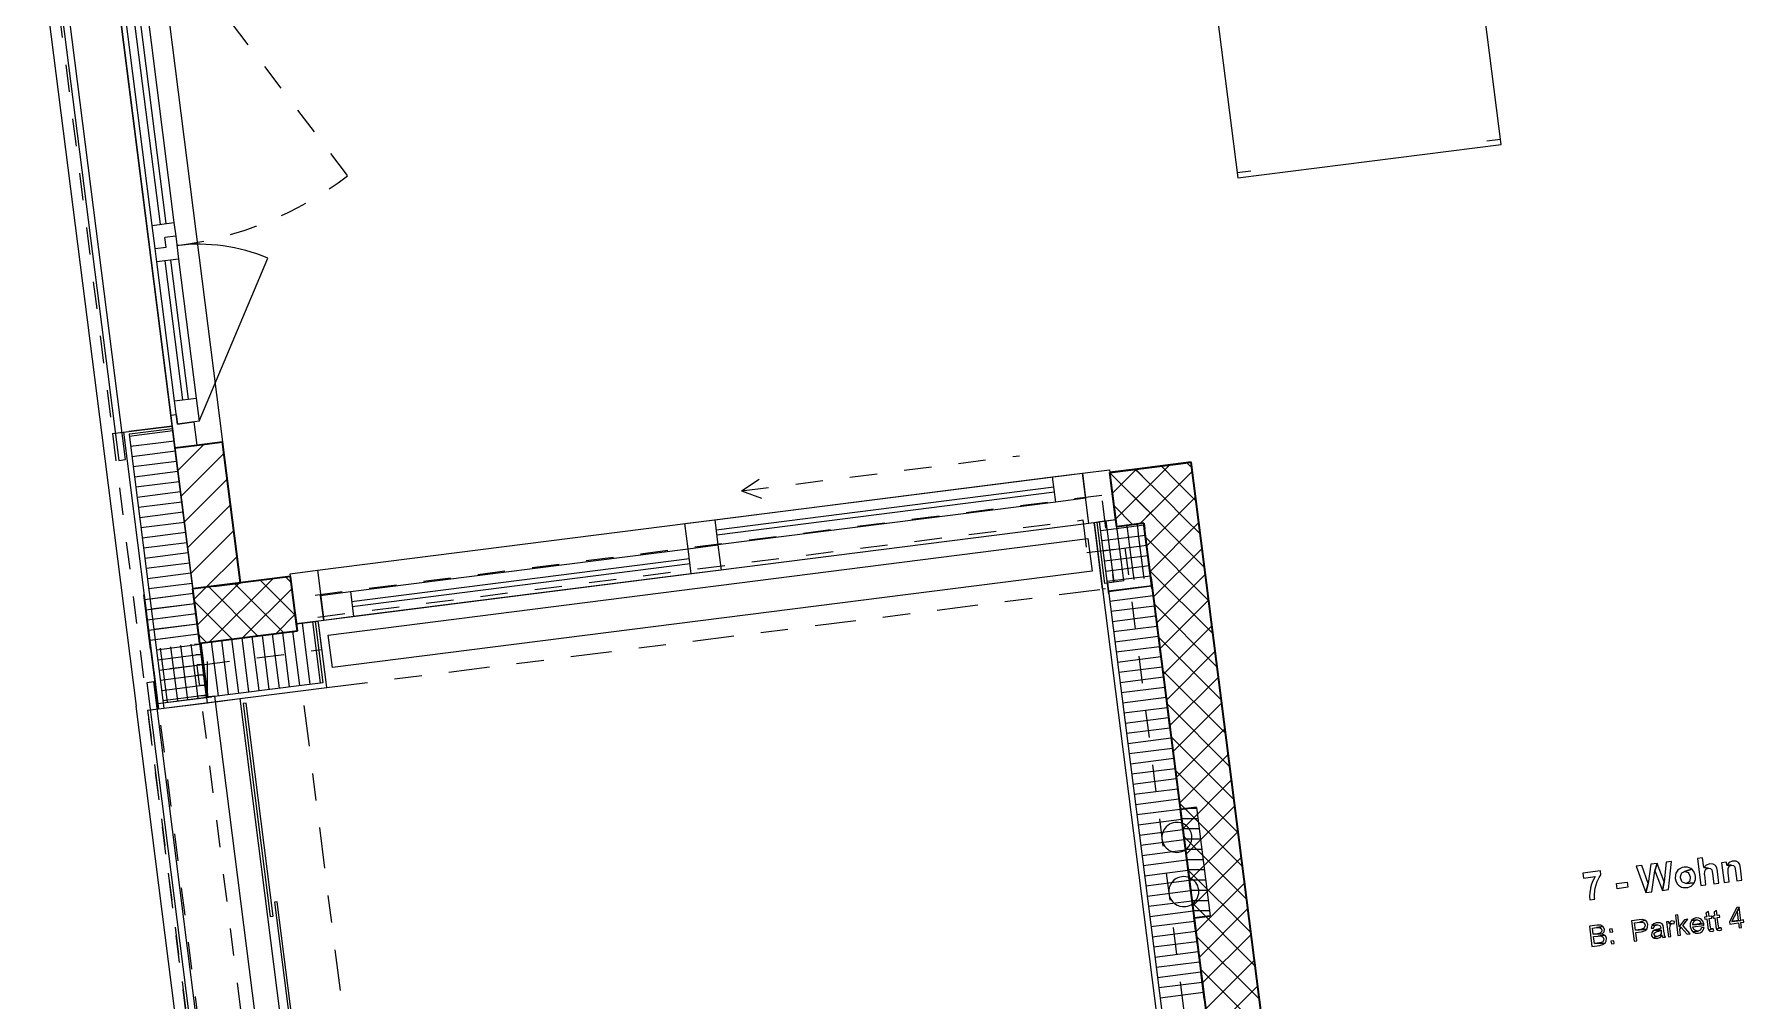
# Model space of a CAD drawing. Header units: metres. Extents: x 2713679.5 to 2713747.3, y 1226017.1 to 1226104.2.
# Drawn here: x 2713680.84 to 2713687.09, y 1226078.71 to 1226082.25 of the extents above; entities that cross this region are included whole.
import ezdxf

# ---------------------------------------------------------------- set-up
doc = ezdxf.new("R2010")
doc.units = ezdxf.units.M
doc.header["$MEASUREMENT"] = 0
doc.linetypes.add('Strich 2_1mm', pattern=[0.15, 0.1, -0.05])
doc.linetypes.add('Strichpunkt 3_1_1mm Achsen', pattern=[0.25, 0.15, -0.05, 0, -0.05])
doc.layers.add('plangrafiken', color=251, linetype='Continuous')
doc.layers.add('waende_stuetzen', color=250, linetype='Continuous')
doc.layers.add('texte', color=7, linetype='Continuous', true_color=0x000000)

msp = doc.modelspace()

# ---------------------------------------------------------------- linework, layer by layer
at = {"layer": 'plangrafiken', "color": 7, "linetype": 'Continuous', "lineweight": 13}
for p, q in [((2713686.2033, 1226081.842), (2713685.9301, 1226083.9947)), ((2713684.9678, 1226083.8726), (2713685.241, 1226081.7199)), ((2713680.8766, 1226082.8292), (2713681.1485, 1226080.6864)), ((2713681.1733, 1226080.6896), (2713680.9014, 1226082.8324)), ((2713685.241, 1226081.7199), (2713686.2033, 1226081.842)), ((2713686.1511, 1226081.8555), (2713686.2007, 1226081.8618)), ((2713685.2385, 1226081.7397), (2713685.2881, 1226081.746)), ((2713681.1485, 1226080.6864), (2713681.1733, 1226080.6896)), ((2713681.915, 1226080.0478), (2713684.6927, 1226080.4003)), ((2713684.6927, 1226080.4003), (2713684.7078, 1226080.2813)), ((2713684.7078, 1226080.2813), (2713681.9301, 1226079.9288)), ((2713681.9301, 1226079.9288), (2713681.915, 1226080.0478)), ((2713681.4253, 1226080.0146), (2713681.4455, 1226080.0146)), ((2713681.4301, 1226079.9771), (2713681.4502, 1226079.9771)), ((2713681.4348, 1226079.9396), (2713681.455, 1226079.9396)), ((2713681.4396, 1226079.9021), (2713681.4597, 1226079.9021)), ((2713681.4736, 1226079.8205), (2713681.4736, 1226079.9515)), ((2713681.2766, 1226079.8761), (2713681.2518, 1226079.8729)), ((2713681.2518, 1226079.8729), (2713681.9845, 1226074.0992)), ((2713682.0061, 1226074.1272), (2713681.2766, 1226079.8761)), ((2713681.4443, 1226079.8646), (2713681.4645, 1226079.8646)), ((2713681.4491, 1226079.8271), (2713681.4693, 1226079.8271)), ((2713681.5024, 1226079.8039), (2713681.5917, 1226079.8153)), ((2713681.5917, 1226079.8153), (2713682.2709, 1226074.4632)), ((2713685.067, 1226079.4146), (2713685.09, 1226079.4146)), ((2713685.0343, 1226079.3771), (2713685.0948, 1226079.3771)), ((2713685.039, 1226079.3396), (2713685.0995, 1226079.3396)), ((2713685.0438, 1226079.3021), (2713685.1043, 1226079.3021)), ((2713685.0486, 1226079.2646), (2713685.109, 1226079.2646)), ((2713685.0533, 1226079.2271), (2713685.1138, 1226079.2271)), ((2713685.0581, 1226079.1896), (2713685.1186, 1226079.1896)), ((2713685.0628, 1226079.1521), (2713685.1233, 1226079.1521)), ((2713685.0676, 1226079.1146), (2713685.1281, 1226079.1146)), ((2713685.0724, 1226079.0771), (2713685.1328, 1226079.0771)), ((2713685.0771, 1226079.0396), (2713685.1376, 1226079.0396))]:
    msp.add_line(p, q, dxfattribs=at)
at = {"layer": 'plangrafiken', "color": 7, "linetype": 'Continuous', "lineweight": 18}
for p, q in [((2713681.2415, 1226080.1919), (2713681.2696, 1226079.9705)), ((2713681.4702, 1226079.82), (2713681.445, 1226080.0184)), ((2713681.2941, 1226079.7775), (2713681.49, 1226079.8024)), ((2713681.3114, 1226079.7999), (2713681.4875, 1226079.8222)), ((2713685.0805, 1226079.0131), (2713685.0301, 1226079.4099)), ((2713685.0896, 1226079.4175), (2713685.14, 1226079.0207))]:
    msp.add_line(p, q, dxfattribs=at)
at = {"layer": 'plangrafiken', "color": 7, "linetype": 'Continuous', "lineweight": 35}
for p, q in [((2713681.445, 1226080.0184), (2713681.4648, 1226080.0209)), ((2713685.0896, 1226079.4175), (2713685.0301, 1226079.4099)), ((2713685.0805, 1226079.0131), (2713685.14, 1226079.0207))]:
    msp.add_line(p, q, dxfattribs=at)
at = {"layer": 'plangrafiken', "color": 7, "linetype": 'Strich 2_1mm', "lineweight": 13}
for p, q in [((2713681.4352, 1226079.9365), (2713681.2765, 1226079.9164)), ((2713681.2765, 1226079.9164), (2713682.0105, 1226074.1328)), ((2713682.149, 1226074.3117), (2713681.4352, 1226079.9365))]:
    msp.add_line(p, q, dxfattribs=at)
at = {"layer": 'plangrafiken', "color": 7, "linetype": 'Strichpunkt 3_1_1mm Achsen', "lineweight": 18}
msp.add_line((2713682.4122, 1226075.1767), (2713681.8199, 1226079.8442), dxfattribs=at)
at = {"layer": 'plangrafiken', "color": 7, "linetype": 'Continuous', "lineweight": 18}
for centre, start, end in [((2713685.0179, 1226079.3076), 97.23257, 277.23258), ((2713685.0179, 1226079.3076), 277.23258, 97.23257), ((2713685.0431, 1226079.1092), 97.23258, 277.23257), ((2713685.0431, 1226079.1092), 277.23257, 97.23258)]:
    msp.add_arc(centre, 0.055, start, end, dxfattribs=at)
at = {"layer": 'texte'}
for points in [[(2713686.774, 1226079.2118), (2713686.7507, 1226079.2094), (2713686.7409, 1226079.1384), (2713686.7324, 1226079.1054), (2713686.7544, 1226079.109), (2713686.7654, 1226079.1849)], [(2713686.774, 1226079.2118), (2713686.7654, 1226079.1849), (2713686.7935, 1226079.1139), (2713686.7997, 1226079.1445)], [(2713686.8266, 1226079.2191), (2713686.807, 1226079.2167), (2713686.7997, 1226079.1445), (2713686.7935, 1226079.1139), (2713686.8156, 1226079.1164)], [(2713686.9404, 1226079.2326), (2713686.922, 1226079.2302), (2713686.9343, 1226079.131), (2713686.9526, 1226079.1335), (2713686.9489, 1226079.1702), (2713686.9477, 1226079.1714), (2713686.9489, 1226079.1837), (2713686.9526, 1226079.191), (2713686.9612, 1226079.1947), (2713686.9453, 1226079.1971)], [(2713687.0272, 1226079.2167), (2713687.0089, 1226079.2143), (2713687.0187, 1226079.1421), (2713687.037, 1226079.1445), (2713687.0334, 1226079.1775), (2713687.0334, 1226079.1824), (2713687.0334, 1226079.1934), (2713687.037, 1226079.202), (2713687.0456, 1226079.2057), (2713687.0285, 1226079.2057)], [(2713687.0505, 1226079.2204), (2713687.048, 1226079.2204), (2713687.037, 1226079.2155), (2713687.0285, 1226079.2057), (2713687.0456, 1226079.2057), (2713687.0529, 1226079.2045), (2713687.0578, 1226079.1996), (2713687.0578, 1226079.1983), (2713687.0603, 1226079.1849), (2713687.0652, 1226079.1482), (2713687.0835, 1226079.1506), (2713687.0786, 1226079.1947), (2713687.0762, 1226079.2081), (2713687.0713, 1226079.2155), (2713687.0627, 1226079.2204)], [(2713686.5672, 1226079.1849), (2713686.5023, 1226079.1763), (2713686.5048, 1226079.158), (2713686.5476, 1226079.1641), (2713686.5451, 1226079.1592), (2713686.539, 1226079.1482), (2713686.5341, 1226079.1359), (2713686.5305, 1226079.1225), (2713686.5305, 1226079.1188), (2713686.528, 1226079.1054), (2713686.5268, 1226079.0919), (2713686.528, 1226079.0797), (2713686.5464, 1226079.0821), (2713686.5451, 1226079.0858), (2713686.5451, 1226079.098), (2713686.5464, 1226079.1127), (2713686.5476, 1226079.1213), (2713686.5513, 1226079.1335), (2713686.5549, 1226079.1457), (2713686.5562, 1226079.1482), (2713686.5623, 1226079.1604), (2713686.5684, 1226079.1702)], [(2713686.7177, 1226079.2045), (2713686.6969, 1226079.202), (2713686.7324, 1226079.1054), (2713686.7409, 1226079.1384)], [(2713686.8731, 1226079.1983), (2713686.8657, 1226079.1971), (2713686.8547, 1226079.191), (2713686.8498, 1226079.1873), (2713686.8425, 1226079.1763), (2713686.8413, 1226079.1702), (2713686.84, 1226079.1567), (2713686.8425, 1226079.1482), (2713686.8474, 1226079.1372), (2713686.8523, 1226079.1323), (2713686.8633, 1226079.1249), (2713686.8694, 1226079.1237), (2713686.8829, 1226079.1237), (2713686.8865, 1226079.1237), (2713686.8988, 1226079.1286), (2713686.9073, 1226079.1372), (2713686.9098, 1226079.1408), (2713686.8804, 1226079.1384), (2713686.8792, 1226079.1384), (2713686.867, 1226079.1433), (2713686.8645, 1226079.1457), (2713686.8596, 1226079.1592), (2713686.8596, 1226079.1641), (2713686.8633, 1226079.1751), (2713686.8645, 1226079.1775), (2713686.8743, 1226079.1824), (2713686.9012, 1226079.191), (2713686.8975, 1226079.1934), (2713686.8853, 1226079.1983)], [(2713686.9012, 1226079.191), (2713686.8743, 1226079.1824), (2713686.8767, 1226079.1824), (2713686.8878, 1226079.1788), (2713686.8902, 1226079.1751), (2713686.8951, 1226079.1629), (2713686.8951, 1226079.158), (2713686.8926, 1226079.1457), (2713686.8914, 1226079.1445), (2713686.8804, 1226079.1384), (2713686.9098, 1226079.1408), (2713686.9147, 1226079.1531), (2713686.9147, 1226079.1653), (2713686.9134, 1226079.1702), (2713686.9086, 1226079.1824)], [(2713686.9661, 1226079.2106), (2713686.9661, 1226079.2106), (2713686.9538, 1226079.2057), (2713686.9453, 1226079.1971), (2713686.9612, 1226079.1947), (2713686.9685, 1226079.1934), (2713686.9722, 1226079.1898), (2713686.9734, 1226079.1886), (2713686.9759, 1226079.1751), (2713686.9807, 1226079.1372), (2713686.9991, 1226079.1396), (2713686.9942, 1226079.1824), (2713686.9942, 1226079.1837), (2713686.9918, 1226079.1959), (2713686.9869, 1226079.2045), (2713686.9783, 1226079.2094)], [(2713686.6284, 1226079.12), (2713686.6259, 1226079.1384), (2713686.6638, 1226079.1433), (2713686.6663, 1226079.1249), (2713686.6284, 1226079.12)], [(2713686.8498, 1226079.0246), (2713686.8413, 1226079.0234), (2713686.8498, 1226078.9487), (2713686.8596, 1226078.95), (2713686.8572, 1226078.972), (2713686.8621, 1226078.9781), (2713686.8547, 1226078.9818)], [(2713686.9612, 1226079.0368), (2713686.9526, 1226079.0307), (2713686.9551, 1226079.0173), (2713686.9477, 1226079.016), (2713686.9489, 1226079.0087), (2713686.9551, 1226079.0099), (2713686.9599, 1226078.9793), (2713686.9599, 1226078.9769), (2713686.9624, 1226078.9683), (2713686.9746, 1226078.9732), (2713686.9722, 1226078.9732), (2713686.9697, 1226078.9744), (2713686.9685, 1226078.9793), (2713686.9648, 1226079.0111), (2713686.9734, 1226079.0124), (2713686.9734, 1226079.0197), (2713686.9636, 1226079.0185)], [(2713686.9905, 1226079.0405), (2713686.982, 1226079.0344), (2713686.9832, 1226079.0209), (2713686.9771, 1226079.0197), (2713686.9783, 1226079.0124), (2713686.9844, 1226079.0136), (2713686.9881, 1226078.983), (2713686.9881, 1226078.9805), (2713686.9905, 1226078.972), (2713687.004, 1226078.9769), (2713687.0003, 1226078.9769), (2713686.9991, 1226078.9781), (2713686.9979, 1226078.983), (2713686.993, 1226079.0148), (2713687.0028, 1226079.016), (2713687.0015, 1226079.0234), (2713686.993, 1226079.0221)], [(2713687.0737, 1226079.0527), (2713687.0652, 1226079.0515), (2713687.0383, 1226078.9989), (2713687.0395, 1226078.9903), (2713687.0713, 1226078.9952), (2713687.0737, 1226078.9769), (2713687.0823, 1226078.9781), (2713687.0799, 1226078.9965), (2713687.0909, 1226078.9977), (2713687.0896, 1226079.0062), (2713687.0799, 1226079.0038), (2713687.0468, 1226079.0001), (2713687.0664, 1226079.0368)], [(2713687.0737, 1226079.0527), (2713687.0664, 1226079.0368), (2713687.0701, 1226079.0038), (2713687.0468, 1226079.0001), (2713687.0799, 1226079.0038)], [(2713686.5549, 1226078.9867), (2713686.5268, 1226078.983), (2713686.5354, 1226078.9084), (2713686.5647, 1226078.912), (2713686.5672, 1226078.9132), (2713686.5757, 1226078.9157), (2713686.5843, 1226078.9206), (2713686.5451, 1226078.9194), (2713686.5415, 1226078.9451), (2713686.5586, 1226078.9463), (2713686.5819, 1226078.95), (2713686.5733, 1226078.9536), (2713686.5733, 1226078.9548), (2713686.5403, 1226078.9536), (2713686.5378, 1226078.9757), (2713686.5525, 1226078.9781), (2713686.577, 1226078.9818), (2713686.5684, 1226078.9867), (2713686.5647, 1226078.9867)], [(2713686.577, 1226078.9818), (2713686.5525, 1226078.9781), (2713686.5549, 1226078.9781), (2713686.5635, 1226078.9781), (2713686.5696, 1226078.9744), (2713686.5721, 1226078.9683), (2713686.5708, 1226078.9622), (2713686.566, 1226078.9573), (2713686.5562, 1226078.9548), (2713686.5403, 1226078.9536), (2713686.5733, 1226078.9548), (2713686.5806, 1226078.9622), (2713686.5819, 1226078.9708), (2713686.5819, 1226078.972), (2713686.577, 1226078.9805)], [(2713686.61, 1226078.9732), (2713686.6002, 1226078.972), (2713686.6014, 1226078.961), (2713686.6124, 1226078.9622)], [(2713686.7079, 1226079.0062), (2713686.6797, 1226079.0026), (2713686.6895, 1226078.9279), (2713686.6993, 1226078.9292), (2713686.6957, 1226078.9597), (2713686.7152, 1226078.9622), (2713686.7201, 1226078.9634), (2713686.7299, 1226078.9671), (2713686.736, 1226078.972), (2713686.6944, 1226078.9683), (2713686.6908, 1226078.9952), (2713686.7103, 1226078.9977), (2713686.7287, 1226079.005), (2713686.7287, 1226079.005), (2713686.7201, 1226079.0075), (2713686.7189, 1226079.0075)], [(2713686.7287, 1226079.005), (2713686.7103, 1226078.9977), (2713686.7189, 1226078.9977), (2713686.7262, 1226078.9952), (2713686.7299, 1226078.9867), (2713686.7299, 1226078.9854), (2713686.7262, 1226078.9769), (2713686.7238, 1226078.9744), (2713686.714, 1226078.9708), (2713686.6944, 1226078.9683), (2713686.736, 1226078.972), (2713686.7385, 1226078.9793), (2713686.7397, 1226078.9891), (2713686.7397, 1226078.9891), (2713686.736, 1226078.9989)], [(2713686.7544, 1226078.9854), (2713686.7544, 1226078.9854), (2713686.7519, 1226078.9757), (2713686.7605, 1226078.9757), (2713686.7642, 1226078.9842), (2713686.7642, 1226078.9842), (2713686.7727, 1226078.9879)], [(2713686.7642, 1226078.9683), (2713686.7581, 1226078.9646), (2713686.7544, 1226078.9585), (2713686.7532, 1226078.9512), (2713686.7532, 1226078.9475), (2713686.7593, 1226078.9402), (2713686.774, 1226078.9451), (2713686.7666, 1226078.9463), (2713686.7629, 1226078.9524), (2713686.7629, 1226078.9573), (2713686.7666, 1226078.9597), (2713686.774, 1226078.9634), (2713686.7801, 1226078.9646), (2713686.7886, 1226078.9683)], [(2713686.774, 1226078.9952), (2713686.7703, 1226078.9952), (2713686.7617, 1226078.9916), (2713686.7617, 1226078.9916), (2713686.7544, 1226078.9854), (2713686.7727, 1226078.9879), (2713686.7752, 1226078.9879), (2713686.7837, 1226078.9854), (2713686.7874, 1226078.9781), (2713686.7874, 1226078.9757), (2713686.7825, 1226078.9732), (2713686.7715, 1226078.9708), (2713686.7642, 1226078.9683), (2713686.7886, 1226078.9683), (2713686.7886, 1226078.9646), (2713686.7886, 1226078.9561), (2713686.7837, 1226078.9487), (2713686.7923, 1226078.9487), (2713686.7948, 1226078.9414), (2713686.8046, 1226078.9426), (2713686.8009, 1226078.9487), (2713686.8009, 1226078.9536), (2713686.7984, 1226078.9646), (2713686.7972, 1226078.9769), (2713686.796, 1226078.9854), (2713686.7923, 1226078.9916), (2713686.785, 1226078.9952), (2713686.7837, 1226078.9952)], [(2713686.8168, 1226078.9989), (2713686.8082, 1226078.9989), (2713686.8156, 1226078.9438), (2713686.8241, 1226078.9451), (2713686.8205, 1226078.9744), (2713686.8205, 1226078.9744), (2713686.8217, 1226078.9842), (2713686.8241, 1226078.9903), (2713686.829, 1226078.9928), (2713686.818, 1226078.9916)], [(2713686.8278, 1226079.0026), (2713686.8229, 1226079.0001), (2713686.818, 1226078.9916), (2713686.829, 1226078.9928), (2713686.8364, 1226078.9916), (2713686.8376, 1226079.0001), (2713686.8376, 1226079.0001)], [(2713686.8865, 1226079.0087), (2713686.8743, 1226079.0062), (2713686.8547, 1226078.9818), (2713686.8621, 1226078.9781), (2713686.8841, 1226078.9536), (2713686.8951, 1226078.9548), (2713686.8682, 1226078.9854)], [(2713686.9, 1226079.0038), (2713686.8988, 1226079.0013), (2713686.8951, 1226078.9928), (2713686.8951, 1226078.9818), (2713686.8963, 1226078.9781), (2713686.9, 1226078.9683), (2713686.9049, 1226078.9622), (2713686.9245, 1226078.9646), (2713686.9208, 1226078.9646), (2713686.9122, 1226078.9683), (2713686.9086, 1226078.9708), (2713686.9049, 1226078.9805), (2713686.9453, 1226078.9854), (2713686.9453, 1226078.9879), (2713686.9453, 1226078.9916), (2713686.9049, 1226078.9879), (2713686.9049, 1226078.9916), (2713686.9086, 1226079.0001), (2713686.9098, 1226079.0013), (2713686.9183, 1226079.0062)], [(2713686.9171, 1226079.0136), (2713686.9159, 1226079.0136), (2713686.9073, 1226079.0099), (2713686.9, 1226079.0038), (2713686.9183, 1226079.0062), (2713686.922, 1226079.0062), (2713686.9306, 1226079.0026), (2713686.9306, 1226079.0013), (2713686.9355, 1226078.9928), (2713686.9049, 1226078.9879), (2713686.9453, 1226078.9916), (2713686.9416, 1226079.0013), (2713686.9355, 1226079.0087), (2713686.9355, 1226079.0087), (2713686.9269, 1226079.0124)], [(2713686.9367, 1226078.9769), (2713686.9367, 1226078.9769), (2713686.9318, 1226078.9683), (2713686.9245, 1226078.9646), (2713686.9049, 1226078.9622), (2713686.9061, 1226078.961), (2713686.9147, 1226078.9573), (2713686.9245, 1226078.9573), (2713686.9318, 1226078.9585), (2713686.9391, 1226078.9634), (2713686.9428, 1226078.9683), (2713686.9465, 1226078.9781)], [(2713686.9783, 1226078.9732), (2713686.9746, 1226078.9732), (2713686.9624, 1226078.9683), (2713686.9661, 1226078.9646), (2713686.9746, 1226078.9634), (2713686.9807, 1226078.9659)], [(2713687.0077, 1226078.9769), (2713687.004, 1226078.9769), (2713686.9905, 1226078.972), (2713686.9954, 1226078.9683), (2713687.0028, 1226078.9671), (2713687.0101, 1226078.9695)], [(2713686.5819, 1226078.95), (2713686.5586, 1226078.9463), (2713686.5598, 1226078.9475), (2713686.5696, 1226078.9475), (2713686.5757, 1226078.9438), (2713686.5794, 1226078.9365), (2713686.5782, 1226078.9304), (2713686.5757, 1226078.9255), (2713686.5696, 1226078.923), (2713686.5635, 1226078.9218), (2713686.5451, 1226078.9194), (2713686.5843, 1226078.9206), (2713686.588, 1226078.9279), (2713686.588, 1226078.9279), (2713686.5892, 1226078.9377), (2713686.5892, 1226078.9402), (2713686.5843, 1226078.9487)], [(2713686.6161, 1226078.9292), (2713686.6051, 1226078.9279), (2713686.6076, 1226078.9181), (2713686.6173, 1226078.9194)], [(2713686.7837, 1226078.9487), (2713686.774, 1226078.9451), (2713686.7593, 1226078.9402), (2713686.7629, 1226078.9389), (2713686.7727, 1226078.9377), (2713686.774, 1226078.9377), (2713686.7825, 1226078.9414), (2713686.785, 1226078.9414), (2713686.7923, 1226078.9487)]]:
    msp.add_lwpolyline(points, close=True, dxfattribs=at)
at = {"layer": 'waende_stuetzen', "color": 7, "linetype": 'Continuous', "lineweight": 18}
for p, q in [((2713681.4727, 1226079.8002), (2713680.9301, 1226084.0759)), ((2713681.126, 1226080.7844), (2713681.1459, 1226080.7869)), ((2713681.1459, 1226080.7869), (2713681.3443, 1226080.8121)), ((2713681.1657, 1226080.7894), (2713681.1855, 1226080.7919)), ((2713681.1657, 1226080.7894), (2713681.2941, 1226079.7775)), ((2713681.3443, 1226080.8121), (2713681.1855, 1226080.7919)), ((2713681.1893, 1226080.7823), (2713681.1868, 1226080.782)), ((2713681.1868, 1226080.782), (2713681.1956, 1226080.7125)), ((2713681.3455, 1226080.8021), (2713681.1893, 1226080.7823)), ((2713681.3443, 1226080.8121), (2713681.3543, 1226080.7327)), ((2713681.3443, 1226080.8121), (2713681.3455, 1226080.8021)), ((2713681.3455, 1226080.8021), (2713681.3543, 1226080.7327)), ((2713681.1956, 1226080.7125), (2713681.314, 1226079.78)), ((2713681.4727, 1226079.8002), (2713681.3543, 1226080.7327)), ((2713684.7949, 1226080.4688), (2713684.7255, 1226080.4599)), ((2713684.7949, 1226080.4688), (2713684.7354, 1226080.4612)), ((2713684.7354, 1226080.4612), (2713684.7156, 1226080.4587)), ((2713684.7255, 1226080.4599), (2713684.7156, 1226080.4587)), ((2713684.7187, 1226080.4339), (2713684.7156, 1226080.4587)), ((2713684.7156, 1226080.4587), (2713684.7489, 1226080.1958)), ((2713684.7439, 1226080.2355), (2713684.7187, 1226080.4339)), ((2713684.7255, 1226080.4599), (2713684.7538, 1226080.2367)), ((2713684.7688, 1226080.1983), (2713684.7354, 1226080.4612)), ((2713684.7464, 1226080.2156), (2713684.7439, 1226080.2355)), ((2713684.7563, 1226080.2169), (2713684.7464, 1226080.2156)), ((2713684.7464, 1226080.2156), (2713684.9737, 1226078.425)), ((2713684.8233, 1226080.2455), (2713684.7538, 1226080.2367)), ((2713684.7637, 1226080.238), (2713684.7619, 1226080.2378)), ((2713684.7637, 1226080.238), (2713684.9935, 1226078.4275)), ((2713681.799, 1226080.0885), (2713681.8684, 1226080.0974)), ((2713681.8684, 1226080.0974), (2713681.8783, 1226080.0986)), ((2713681.8967, 1226079.8741), (2713681.8684, 1226080.0974)), ((2713681.8815, 1226080.0738), (2713681.8783, 1226080.0986)), ((2713681.9067, 1226079.8754), (2713681.8815, 1226080.0738)), ((2713681.2916, 1226079.7974), (2713681.2664, 1226079.9958)), ((2713681.2941, 1226079.7775), (2713681.8993, 1226079.8543)), ((2713681.4702, 1226079.82), (2713681.8273, 1226079.8653)), ((2713681.8273, 1226079.8653), (2713681.8967, 1226079.8741)), ((2713681.8993, 1226079.8543), (2713681.9092, 1226079.8556)), ((2713681.9092, 1226079.8556), (2713681.9067, 1226079.8754)), ((2713681.2544, 1226079.7725), (2713681.4727, 1226079.8002)), ((2713681.2916, 1226079.7974), (2713681.4702, 1226079.82)), ((2713681.2941, 1226079.7775), (2713681.2916, 1226079.7974)), ((2713681.2941, 1226079.7775), (2713681.314, 1226079.78))]:
    msp.add_line(p, q, dxfattribs=at)
at = {"layer": 'waende_stuetzen', "color": 7, "linetype": 'Continuous', "lineweight": 13}
for p, q in [((2713681.261, 1226082.8579), (2713681.5279, 1226080.7547)), ((2713680.8396, 1226082.7237), (2713681.0863, 1226080.7793)), ((2713681.0975, 1226082.7565), (2713681.3443, 1226080.8121)), ((2713681.3392, 1226080.8517), (2713681.1025, 1226082.7168)), ((2713681.2713, 1226081.5462), (2713681.1287, 1226082.6697)), ((2713681.301, 1226081.55), (2713681.1584, 1226082.6735)), ((2713681.1783, 1226082.676), (2713681.3209, 1226081.5525)), ((2713681.208, 1226082.6798), (2713681.3506, 1226081.5563)), ((2713681.2713, 1226081.5462), (2713681.3506, 1226081.5563)), ((2713681.282, 1226081.4619), (2713681.2713, 1226081.5462)), ((2713681.3506, 1226081.5563), (2713681.3569, 1226081.5067)), ((2713681.282, 1226081.4619), (2713681.3216, 1226081.4669)), ((2713681.2883, 1226081.4123), (2713681.282, 1226081.4619)), ((2713681.3569, 1226081.5067), (2713681.3172, 1226081.5016)), ((2713681.3216, 1226081.4669), (2713681.3172, 1226081.5016)), ((2713681.3569, 1226081.5067), (2713681.3676, 1226081.4224)), ((2713681.3676, 1226081.4224), (2713681.2883, 1226081.4123)), ((2713681.3528, 1226080.9039), (2713681.2883, 1226081.4123)), ((2713681.3825, 1226080.9076), (2713681.318, 1226081.4161)), ((2713681.3379, 1226081.4186), (2713681.4024, 1226080.9102)), ((2713681.3676, 1226081.4224), (2713681.4321, 1226080.9139)), ((2713681.4428, 1226080.8296), (2713681.6934, 1226081.4267)), ((2713681.3528, 1226080.9039), (2713681.4321, 1226080.9139)), ((2713681.3635, 1226080.8195), (2713681.3528, 1226080.9039)), ((2713681.4321, 1226080.9139), (2713681.4428, 1226080.8296)), ((2713681.3392, 1226080.8517), (2713681.3591, 1226080.8543)), ((2713681.3543, 1226080.7327), (2713681.3392, 1226080.8517)), ((2713681.3591, 1226080.8543), (2713681.3635, 1226080.8195)), ((2713681.0863, 1226080.7793), (2713681.2122, 1226079.7873)), ((2713681.3443, 1226080.8121), (2713681.4702, 1226079.82)), ((2713681.4428, 1226080.8296), (2713681.3635, 1226080.8195)), ((2713681.3635, 1226080.8195), (2713681.423, 1226080.8271)), ((2713681.423, 1226080.8271), (2713681.4337, 1226080.7428)), ((2713684.6724, 1226080.6397), (2713684.7716, 1226080.6523)), ((2713684.7716, 1226080.6523), (2713684.7949, 1226080.4688)), ((2713684.9193, 1226080.601), (2713684.8661, 1226080.6542)), ((2713681.8749, 1226080.2847), (2713684.6724, 1226080.6397)), ((2713683.3282, 1226080.4691), (2713684.5633, 1226080.6258)), ((2713683.3328, 1226080.4331), (2713684.5679, 1226080.5899)), ((2713684.5633, 1226080.6258), (2713684.6724, 1226080.6397)), ((2713684.575, 1226080.5341), (2713684.5633, 1226080.6258)), ((2713684.6957, 1226080.4562), (2713684.6724, 1226080.6397)), ((2713684.6724, 1226080.6397), (2713684.6841, 1226080.5479)), ((2713684.9347, 1226080.4795), (2713684.7731, 1226080.6412)), ((2713684.7944, 1226080.4728), (2713684.9197, 1226080.598)), ((2713684.5704, 1226080.57), (2713683.3353, 1226080.4133)), ((2713684.575, 1226080.5341), (2713683.3399, 1226080.3773)), ((2713684.6841, 1226080.5479), (2713684.575, 1226080.5341)), ((2713683.2191, 1226080.4553), (2713683.3282, 1226080.4691)), ((2713683.3282, 1226080.4691), (2713683.3399, 1226080.3773)), ((2713684.7949, 1226080.4688), (2713684.6957, 1226080.4562)), ((2713684.8568, 1226080.4514), (2713684.7885, 1226080.5197)), ((2713684.8824, 1226080.4547), (2713684.9316, 1226080.5039)), ((2713684.6957, 1226080.4562), (2713681.8982, 1226080.1011)), ((2713683.2249, 1226080.4094), (2713683.2191, 1226080.4553)), ((2713683.2307, 1226080.3635), (2713683.2249, 1226080.4094)), ((2713684.8982, 1226080.4494), (2713684.7395, 1226080.4292)), ((2713684.9029, 1226080.4122), (2713684.7442, 1226080.392)), ((2713681.9957, 1226080.2067), (2713683.2307, 1226080.3635)), ((2713683.2307, 1226080.3635), (2713683.3399, 1226080.3773)), ((2713683.2424, 1226080.2717), (2713683.2307, 1226080.3635)), ((2713683.3399, 1226080.3773), (2713683.3457, 1226080.3315)), ((2713684.9076, 1226080.375), (2713684.7489, 1226080.3548)), ((2713684.9124, 1226080.3378), (2713684.7536, 1226080.3176)), ((2713681.7757, 1226080.2721), (2713681.8749, 1226080.2847)), ((2713681.8749, 1226080.2847), (2713681.8982, 1226080.1011)), ((2713682.0002, 1226080.1708), (2713683.2353, 1226080.3275)), ((2713683.2378, 1226080.3077), (2713682.0027, 1226080.1509)), ((2713683.3515, 1226080.2856), (2713683.2424, 1226080.2717)), ((2713683.3457, 1226080.3315), (2713683.3515, 1226080.2856)), ((2713684.9171, 1226080.3006), (2713684.7584, 1226080.2804)), ((2713681.799, 1226080.0885), (2713681.7757, 1226080.2721)), ((2713683.2424, 1226080.2717), (2713682.0073, 1226080.115)), ((2713684.9218, 1226080.2634), (2713684.7631, 1226080.2432)), ((2713684.9265, 1226080.2262), (2713684.7678, 1226080.206)), ((2713681.8865, 1226080.1929), (2713681.9957, 1226080.2067)), ((2713681.8982, 1226080.1011), (2713681.8865, 1226080.1929)), ((2713681.9957, 1226080.2067), (2713682.0073, 1226080.115)), ((2713681.8982, 1226080.1011), (2713681.799, 1226080.0885)), ((2713682.0073, 1226080.115), (2713681.8982, 1226080.1011)), ((2713681.9412, 1226074.0433), (2713681.2122, 1226079.7873)), ((2713681.4999, 1226079.8238), (2713681.4702, 1226079.82)), ((2713682.1924, 1226074.3676), (2713681.4999, 1226079.8238)), ((2713681.6141, 1226079.798), (2713681.6042, 1226079.7967)), ((2713681.6042, 1226079.7967), (2713681.703, 1226079.0179)), ((2713681.7129, 1226079.0192), (2713681.6141, 1226079.798)), ((2713681.7284, 1226079.0716), (2713681.7185, 1226079.0703)), ((2713681.7185, 1226079.0703), (2713681.8381, 1226078.1279)), ((2713681.848, 1226078.1291), (2713681.7284, 1226079.0716)), ((2713681.703, 1226079.0179), (2713681.7129, 1226079.0192))]:
    msp.add_line(p, q, dxfattribs=at)
at = {"layer": 'waende_stuetzen', "color": 7, "linetype": 'Strich 2_1mm', "lineweight": 13}
for p, q in [((2713680.8792, 1226082.729), (2713681.126, 1226080.7844)), ((2713681.1973, 1226082.7641), (2713681.9854, 1226081.7271)), ((2713681.126, 1226080.7844), (2713681.2519, 1226079.7923)), ((2713683.4257, 1226080.5747), (2713684.4425, 1226080.7038)), ((2713683.4257, 1226080.5747), (2713683.4907, 1226080.6182)), ((2713684.7433, 1226080.558), (2713681.787, 1226080.1828)), ((2713683.4257, 1226080.5747), (2713683.4996, 1226080.5488)), ((2713684.7584, 1226080.4389), (2713684.7433, 1226080.558)), ((2713681.8764, 1226080.1135), (2713684.674, 1226080.4685)), ((2713684.674, 1226080.4685), (2713684.6891, 1226080.3495)), ((2713684.8973, 1226080.4565), (2713684.7584, 1226080.4389)), ((2713685.1434, 1226078.5171), (2713684.8973, 1226080.4565)), ((2713684.6891, 1226080.3495), (2713684.828, 1226080.3671)), ((2713684.828, 1226080.3671), (2713685.0741, 1226078.4277)), ((2713681.787, 1226080.1828), (2713681.8021, 1226080.0637)), ((2713681.8916, 1226079.9945), (2713681.8764, 1226080.1135)), ((2713681.445, 1226080.0184), (2713681.4551, 1226079.9391)), ((2713681.4551, 1226079.9391), (2713681.8916, 1226079.9945)), ((2713681.9758, 1226074.0881), (2713681.2519, 1226079.7923)), ((2713681.2544, 1226079.7725), (2713681.2743, 1226079.775)), ((2713681.2743, 1226079.775), (2713681.2941, 1226079.7775)), ((2713681.2941, 1226079.7775), (2713681.4528, 1226079.7977)), ((2713682.149, 1226074.3117), (2713681.4528, 1226079.7977)), ((2713681.2544, 1226079.7725), (2713681.9733, 1226074.1079))]:
    msp.add_line(p, q, dxfattribs=at)
at = {"layer": 'waende_stuetzen', "color": 18, "linetype": 'Continuous', "lineweight": 0, "true_color": 0x000000}
for p, q in [((2713681.1876, 1226080.7755), (2713681.2048, 1226080.7777)), ((2713681.2048, 1226080.7777), (2713681.3463, 1226080.7956)), ((2713681.1923, 1226080.7383), (2713681.2932, 1226080.7511)), ((2713681.1971, 1226080.7011), (2713681.3558, 1226080.7212)), ((2713681.2932, 1226080.7511), (2713681.3511, 1226080.7584)), ((2713681.3649, 1226080.6495), (2713681.4617, 1226080.7463)), ((2713681.3768, 1226080.5554), (2713681.5334, 1226080.7119)), ((2713681.2018, 1226080.6639), (2713681.3605, 1226080.684)), ((2713684.7825, 1226080.5669), (2713684.8703, 1226080.6547)), ((2713684.8731, 1226080.6472), (2713684.8661, 1226080.6542)), ((2713684.8839, 1226080.5622), (2713684.9918, 1226080.6701)), ((2713685.0194, 1226080.6069), (2713684.9602, 1226080.6661)), ((2713685.063, 1226080.6694), (2713685.0544, 1226080.6781)), ((2713685.0732, 1226080.6593), (2713685.063, 1226080.6694)), ((2713681.2065, 1226080.6267), (2713681.3652, 1226080.6468)), ((2713681.2112, 1226080.5895), (2713681.37, 1226080.6096)), ((2713681.3888, 1226080.4612), (2713681.5453, 1226080.6178)), ((2713684.8885, 1226080.5257), (2713684.7731, 1226080.6412)), ((2713684.9759, 1226080.5445), (2713684.8731, 1226080.6472)), ((2713684.9843, 1226080.5566), (2713685.0747, 1226080.647)), ((2713685.0886, 1226080.5378), (2713685.0194, 1226080.6069)), ((2713681.2159, 1226080.5523), (2713681.3747, 1226080.5724)), ((2713681.2207, 1226080.5151), (2713681.3794, 1226080.5352)), ((2713684.7944, 1226080.4728), (2713684.8839, 1226080.5622)), ((2713684.9323, 1226080.482), (2713684.8885, 1226080.5257)), ((2713684.8958, 1226080.4681), (2713684.9843, 1226080.5566)), ((2713685.045, 1226080.4753), (2713684.9759, 1226080.5445)), ((2713685.0039, 1226080.4701), (2713685.0867, 1226080.5529)), ((2713681.2254, 1226080.4779), (2713681.3841, 1226080.498)), ((2713681.4007, 1226080.3671), (2713681.5573, 1226080.5237)), ((2713684.7585, 1226080.4641), (2713684.7869, 1226080.2409)), ((2713684.8824, 1226080.4547), (2713684.8958, 1226080.4681)), ((2713684.9078, 1226080.374), (2713685.0039, 1226080.4701)), ((2713684.9509, 1226080.4633), (2713684.9323, 1226080.482)), ((2713685.1194, 1226080.2948), (2713684.9509, 1226080.4633)), ((2713685.104, 1226080.4163), (2713685.045, 1226080.4753)), ((2713681.2301, 1226080.4407), (2713681.3888, 1226080.4608)), ((2713681.2348, 1226080.4035), (2713681.3936, 1226080.4236)), ((2713681.4127, 1226080.273), (2713681.5692, 1226080.4295)), ((2713684.8153, 1226080.3144), (2713684.7989, 1226080.4441)), ((2713684.8473, 1226080.3602), (2713684.8361, 1226080.4488)), ((2713684.8793, 1226080.4061), (2713684.8733, 1226080.4535)), ((2713684.8985, 1226080.2551), (2713684.8793, 1226080.4061)), ((2713685.1348, 1226080.1733), (2713684.9039, 1226080.4042)), ((2713684.9197, 1226080.2799), (2713685.0986, 1226080.4588)), ((2713681.2396, 1226080.3663), (2713681.3983, 1226080.3864)), ((2713681.2443, 1226080.3291), (2713681.403, 1226080.3492)), ((2713684.8613, 1226080.2504), (2713684.8473, 1226080.3602)), ((2713684.9317, 1226080.1857), (2713685.1106, 1226080.3646)), ((2713681.249, 1226080.2919), (2713681.4077, 1226080.312)), ((2713681.2537, 1226080.2547), (2713681.4124, 1226080.2748)), ((2713681.4688, 1226080.223), (2713681.5812, 1226080.3354)), ((2713684.8241, 1226080.2456), (2713684.8153, 1226080.3144)), ((2713685.1503, 1226080.0519), (2713684.9193, 1226080.2828)), ((2713681.2584, 1226080.2175), (2713681.4172, 1226080.2376)), ((2713681.4246, 1226080.1789), (2713681.4688, 1226080.223)), ((2713681.4366, 1226080.0848), (2713681.5903, 1226080.2385)), ((2713681.6566, 1226080.0453), (2713681.4777, 1226080.2242)), ((2713681.4809, 1226080.023), (2713681.7118, 1226080.2539)), ((2713681.7508, 1226080.0572), (2713681.5719, 1226080.2361)), ((2713681.5903, 1226080.2385), (2713681.5931, 1226080.2413)), ((2713681.6023, 1226080.0384), (2713681.7825, 1226080.2185)), ((2713681.7951, 1226080.119), (2713681.666, 1226080.2481)), ((2713681.7797, 1226080.2404), (2713681.7601, 1226080.26)), ((2713684.7674, 1226080.2092), (2713684.9261, 1226080.2293)), ((2713684.7869, 1226080.2409), (2713684.7833, 1226080.2686)), ((2713684.9436, 1226080.0916), (2713685.1225, 1226080.2705)), ((2713681.2433, 1226080.1777), (2713681.4219, 1226080.2004)), ((2713681.248, 1226080.1405), (2713681.4266, 1226080.1632)), ((2713681.2632, 1226080.1803), (2713681.4219, 1226080.2004)), ((2713681.2679, 1226080.143), (2713681.4266, 1226080.1632)), ((2713681.5625, 1226080.0333), (2713681.4257, 1226080.1701)), ((2713684.7721, 1226080.172), (2713684.9309, 1226080.1921)), ((2713684.7768, 1226080.1348), (2713684.9356, 1226080.1549)), ((2713685.1657, 1226079.9304), (2713684.9348, 1226080.1613)), ((2713684.9555, 1226079.9975), (2713685.1344, 1226080.1764)), ((2713681.2528, 1226080.1033), (2713681.4313, 1226080.126)), ((2713681.2575, 1226080.0661), (2713681.4361, 1226080.0888)), ((2713681.2726, 1226080.1058), (2713681.4313, 1226080.126)), ((2713681.2773, 1226080.0686), (2713681.4361, 1226080.0888)), ((2713681.7238, 1226080.0538), (2713681.7944, 1226080.1244)), ((2713681.8196, 1226080.0912), (2713681.8479, 1226079.868)), ((2713681.8568, 1226080.0959), (2713681.8851, 1226079.8727)), ((2713684.7816, 1226080.0976), (2713684.9403, 1226080.1177)), ((2713681.2622, 1226080.0289), (2713681.4408, 1226080.0516)), ((2713681.282, 1226080.0314), (2713681.4408, 1226080.0516)), ((2713681.4684, 1226080.0214), (2713681.4411, 1226080.0487)), ((2713681.5503, 1226079.8302), (2713681.5251, 1226080.0286)), ((2713681.5875, 1226079.8349), (2713681.5623, 1226080.0333)), ((2713681.6247, 1226079.8396), (2713681.5995, 1226080.038)), ((2713681.6619, 1226079.8443), (2713681.6367, 1226080.0428)), ((2713681.6991, 1226079.8491), (2713681.6739, 1226080.0475)), ((2713681.7363, 1226079.8538), (2713681.7111, 1226080.0522)), ((2713681.7735, 1226079.8585), (2713681.7483, 1226080.0569)), ((2713681.8107, 1226079.8632), (2713681.7855, 1226080.0616)), ((2713684.7863, 1226080.0603), (2713684.945, 1226080.0805)), ((2713684.791, 1226080.0231), (2713684.9497, 1226080.0433)), ((2713685.1811, 1226079.8089), (2713684.9502, 1226080.0398)), ((2713684.9675, 1226079.9034), (2713685.1464, 1226080.0823)), ((2713681.2868, 1226079.9942), (2713681.4455, 1226080.0144)), ((2713681.2915, 1226079.957), (2713681.4502, 1226079.9772)), ((2713681.3271, 1226079.8019), (2713681.3019, 1226080.0003)), ((2713681.3643, 1226079.8066), (2713681.3391, 1226080.005)), ((2713681.4015, 1226079.8113), (2713681.3763, 1226080.0097)), ((2713681.4387, 1226079.816), (2713681.4135, 1226080.0144)), ((2713681.4759, 1226079.8207), (2713681.4507, 1226080.0192)), ((2713681.5131, 1226079.8255), (2713681.4879, 1226080.0239)), ((2713684.7957, 1226079.9859), (2713684.9545, 1226080.0061)), ((2713684.8005, 1226079.9487), (2713684.9592, 1226079.9689)), ((2713684.9794, 1226079.8093), (2713685.1583, 1226079.9882)), ((2713681.2962, 1226079.9198), (2713681.4549, 1226079.94)), ((2713681.3009, 1226079.8826), (2713681.4597, 1226079.9028)), ((2713684.8052, 1226079.9115), (2713684.9639, 1226079.9317)), ((2713685.1965, 1226079.6874), (2713684.9656, 1226079.9183)), ((2713681.3057, 1226079.8454), (2713681.4644, 1226079.8656)), ((2713684.8099, 1226079.8743), (2713684.9686, 1226079.8945)), ((2713684.8146, 1226079.8371), (2713684.9733, 1226079.8573)), ((2713684.9914, 1226079.7151), (2713685.1703, 1226079.894)), ((2713681.3104, 1226079.8082), (2713681.4691, 1226079.8284)), ((2713684.8193, 1226079.7999), (2713684.9781, 1226079.8201)), ((2713684.8241, 1226079.7627), (2713684.9828, 1226079.7829)), ((2713685.2119, 1226079.5659), (2713684.981, 1226079.7968)), ((2713685.0033, 1226079.621), (2713685.1822, 1226079.7999)), ((2713684.8288, 1226079.7255), (2713684.9875, 1226079.7457)), ((2713684.8335, 1226079.6883), (2713684.9922, 1226079.7085)), ((2713684.8382, 1226079.6511), (2713684.9969, 1226079.6713)), ((2713685.2273, 1226079.4444), (2713684.9964, 1226079.6753)), ((2713685.0153, 1226079.5269), (2713685.1942, 1226079.7058)), ((2713684.8429, 1226079.6139), (2713685.0017, 1226079.6341)), ((2713684.8477, 1226079.5767), (2713685.0064, 1226079.5969)), ((2713685.0272, 1226079.4328), (2713685.2061, 1226079.6117)), ((2713684.8524, 1226079.5395), (2713685.0111, 1226079.5597)), ((2713685.2428, 1226079.323), (2713685.0118, 1226079.5539)), ((2713684.8571, 1226079.5023), (2713685.0158, 1226079.5225)), ((2713684.8618, 1226079.4651), (2713685.0206, 1226079.4853)), ((2713685.0392, 1226079.3386), (2713685.2181, 1226079.5175)), ((2713684.8665, 1226079.4279), (2713685.0253, 1226079.4481)), ((2713684.8713, 1226079.3907), (2713685.03, 1226079.4109)), ((2713685.2582, 1226079.2015), (2713685.0273, 1226079.4324)), ((2713685.0511, 1226079.2445), (2713685.23, 1226079.4234)), ((2713684.876, 1226079.3535), (2713685.0347, 1226079.3737)), ((2713684.8807, 1226079.3163), (2713685.0394, 1226079.3365)), ((2713684.8854, 1226079.2791), (2713685.0442, 1226079.2993)), ((2713685.2736, 1226079.08), (2713685.0427, 1226079.3109)), ((2713685.0631, 1226079.1504), (2713685.242, 1226079.3293)), ((2713684.8902, 1226079.2419), (2713685.0489, 1226079.2621)), ((2713684.8949, 1226079.2047), (2713685.0536, 1226079.2249)), ((2713685.075, 1226079.0563), (2713685.2539, 1226079.2352)), ((2713684.8996, 1226079.1675), (2713685.0583, 1226079.1877)), ((2713684.9043, 1226079.1303), (2713685.063, 1226079.1505)), ((2713685.289, 1226078.9585), (2713685.0581, 1226079.1894)), ((2713684.909, 1226079.0931), (2713685.0678, 1226079.1133)), ((2713685.0869, 1226078.9622), (2713685.2658, 1226079.1411)), ((2713684.9138, 1226079.0559), (2713685.0725, 1226079.076)), ((2713684.9185, 1226079.0187), (2713685.0772, 1226079.0388)), ((2713685.3044, 1226078.837), (2713685.0735, 1226079.0679)), ((2713685.0989, 1226078.868), (2713685.2778, 1226079.0469)), ((2713684.9232, 1226078.9815), (2713685.0819, 1226079.0016)), ((2713684.9279, 1226078.9443), (2713685.0866, 1226078.9644)), ((2713684.9326, 1226078.9071), (2713685.0914, 1226078.9272)), ((2713685.3198, 1226078.7155), (2713685.0889, 1226078.9464)), ((2713685.1108, 1226078.7739), (2713685.2897, 1226078.9528)), ((2713684.9374, 1226078.8699), (2713685.0961, 1226078.89)), ((2713684.9421, 1226078.8327), (2713685.1008, 1226078.8528)), ((2713685.1228, 1226078.6798), (2713685.3017, 1226078.8587)), ((2713684.9468, 1226078.7955), (2713685.1055, 1226078.8156)), ((2713684.9515, 1226078.7583), (2713685.1103, 1226078.7784)), ((2713685.3353, 1226078.5941), (2713685.1044, 1226078.825)), ((2713684.9562, 1226078.7211), (2713685.115, 1226078.7412)), ((2713685.1347, 1226078.5857), (2713685.3136, 1226078.7646))]:
    msp.add_line(p, q, dxfattribs=at)
at = {"layer": 'waende_stuetzen', "color": 7, "linetype": 'Continuous', "lineweight": 35}
for p, q in [((2713681.3543, 1226080.7327), (2713681.4337, 1226080.7428)), ((2713681.4337, 1226080.7428), (2713681.5279, 1226080.7547)), ((2713681.5934, 1226080.2389), (2713681.5279, 1226080.7547)), ((2713684.7729, 1226080.6424), (2713685.0705, 1226080.6801)), ((2713684.8721, 1226080.655), (2713684.7729, 1226080.6424)), ((2713685.0705, 1226080.6801), (2713684.8721, 1226080.655)), ((2713685.3418, 1226078.5423), (2713685.0705, 1226080.6801)), ((2713684.7949, 1226080.4688), (2713684.7729, 1226080.6424)), ((2713684.7981, 1226080.444), (2713684.7729, 1226080.6424)), ((2713684.7981, 1226080.444), (2713684.7949, 1226080.4688)), ((2713684.8973, 1226080.4565), (2713684.7981, 1226080.444)), ((2713684.8973, 1226080.4565), (2713684.8999, 1226080.4357)), ((2713684.9275, 1226080.2185), (2713684.8973, 1226080.4565)), ((2713684.9225, 1226080.2581), (2713684.8999, 1226080.4357)), ((2713681.7769, 1226080.2622), (2713681.4198, 1226080.2168)), ((2713681.445, 1226080.0184), (2713681.4198, 1226080.2168)), ((2713681.4965, 1226080.2266), (2713681.5934, 1226080.2389)), ((2713681.799, 1226080.0885), (2713681.7769, 1226080.2622)), ((2713684.9225, 1226080.2581), (2713685.1434, 1226078.5171)), ((2713681.2664, 1226079.9958), (2713681.2412, 1226080.1942)), ((2713681.8021, 1226080.0637), (2713681.799, 1226080.0885)), ((2713681.445, 1226080.0184), (2713681.8021, 1226080.0637))]:
    msp.add_line(p, q, dxfattribs=at)
at = {"layer": 'waende_stuetzen', "color": 7, "linetype": 'Strichpunkt 3_1_1mm Achsen', "lineweight": 13}
msp.add_line((2713681.9092, 1226079.8556), (2713684.7464, 1226080.2156), dxfattribs=at)
at = {"layer": 'waende_stuetzen', "color": 7, "linetype": 'Strich 2_1mm', "lineweight": 13}
msp.add_arc((2713681.1973, 1226082.7641), 1.3025, 277.23258, 307.23258, dxfattribs=at)
at = {"layer": 'waende_stuetzen', "color": 7, "linetype": 'Continuous', "lineweight": 13}
msp.add_arc((2713681.4428, 1226080.8296), 0.6475, 67.23258, 97.23258, dxfattribs=at)

doc.saveas('drawing.dxf')
